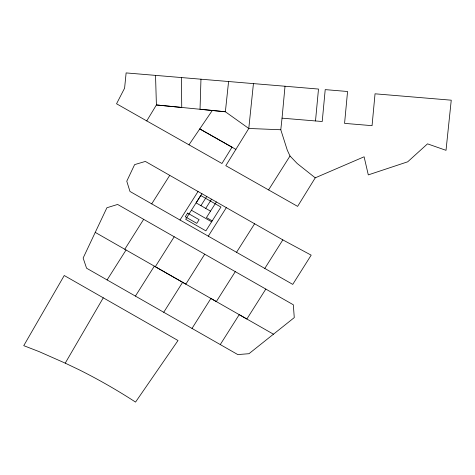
<?xml version="1.0" encoding="UTF-8"?>
<svg xmlns="http://www.w3.org/2000/svg" width="475" height="475" viewBox="0 0 475 475"><rect width="100%" height="100%" fill="white"/><g stroke="black" fill="none" stroke-linecap="round" stroke-linejoin="round"><path stroke-width="0.71" d="M200.967 79.2L200.034 109.256L225.37 111.768L248.787 128.47L280.796 129.752L287.298 150.189L290.011 155.996L297.166 163.483L315.24 177.828L364.105 156.792L368.297 174.889L407.704 161.803L427.518 143.848L446.019 150.332L451.25 100.189L375.042 93.807L372.056 125.667L344.571 123.375L347.563 91.497L325.215 89.621L322.222 121.517L282.043 118.162L280.796 129.752M282.043 118.162L285.018 86.236L318.493 89.062L315.507 120.941M285.018 86.236L253.436 83.606L248.787 128.47L225.809 165.68L297.617 206.376L315.24 177.828M228.582 81.51L225.37 111.768L156.406 104.957L146.745 120.911L116.541 103.776L124.598 88.172L126.124 72.912L253.436 83.606M95.243 232.388L83.143 258.038L86.569 268.209L237.791 354.576L248.977 353.703L294.268 317.609L293.336 304.79L117.622 204.452L106.911 207.741L95.243 232.388L216.339 301.572L235.279 271.652M65.229 363.149L79.242 369.835A574.014 547.746 -5.1 0 1 135.541 402.088L178.012 340.516L64.25 275.518L23.75 345.657L39.093 351.607L65.229 363.149L103.271 297.819M124.794 249.25L143.67 219.319M174.206 236.764L155.307 266.712L185.844 284.151L204.725 254.184M163.732 312.283L182.608 282.328M192.013 328.433L210.894 298.466L246.857 319.01L265.822 289.073M151.703 203.87L169.741 175.358L283.753 240.392L311.178 255.158L292.743 284.388L129.984 191.461L126.772 181.213L134.615 164.623L145.356 161.429L169.741 175.358M107.107 279.941L126.053 249.998M180.007 220.002L198.051 191.473M135.434 296.079L154.333 266.154M201.958 193.705L196.133 202.914L210.526 211.143M200.931 205.657L206.756 196.448M205.728 208.4L211.553 199.191M216.351 201.934L206.447 217.586L212.206 220.881M208.287 236.158L226.338 207.628M268.571 189.917L290.011 155.996M264.783 268.458L282.845 239.863M220.275 344.565L239.216 314.646L273.463 334.198M236.526 252.308L254.618 223.761M146.745 120.911L188.973 144.81L212.301 110.473M235.873 149.37L199.761 128.915L232.02 147.197L221.956 163.501L188.973 144.81M191.407 210.241L211.624 221.801M155.533 75.377L156.406 104.957L181.741 107.451L181.438 77.562M187.607 213.085L185.274 216.772L196.792 223.351L199.12 219.67L187.607 213.085M200.729 195.51L185.678 219.302L205.889 230.862L220.94 207.064L200.729 195.51"/></g></svg>
